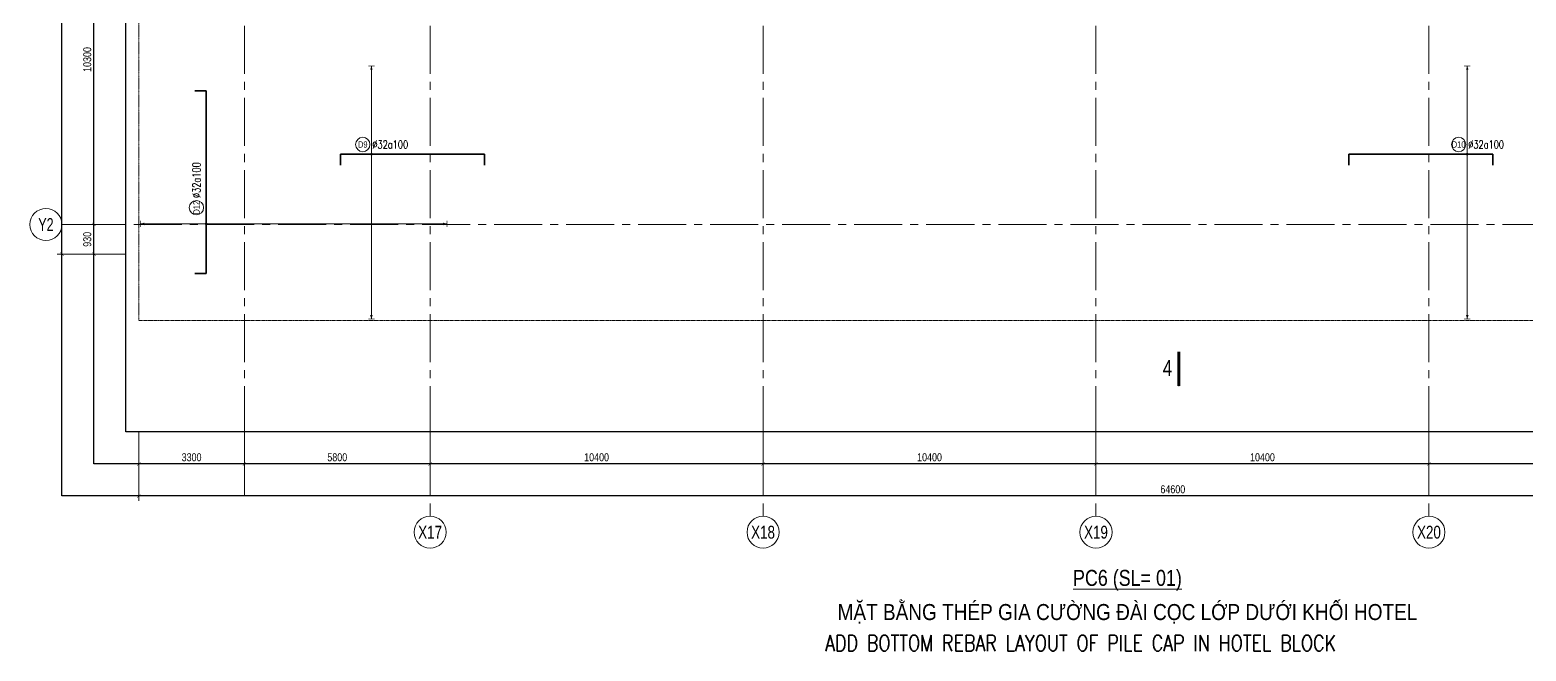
# Model space of a CAD drawing. Header units: millimetres. Extents: x -134772 to 596971, y -129535 to 35703.
# Drawn here: x 337555 to 384290, y -40947 to -21552 of the extents above; entities that cross this region are included whole.
import ezdxf
from ezdxf.enums import TextEntityAlignment as Align

# ---------------------------------------------------------------- set-up
doc = ezdxf.new("R2010")
doc.units = ezdxf.units.MM
doc.header["$MEASUREMENT"] = 0
for name, pattern in [('DASHED2', [0.375, 0.25, -0.125]), ('HIDDEN', [0.375, 0.25, -0.125]), ('POD_Grid$0$CENTER2', [1.125, 0.75, -0.125, 0.125, -0.125])]:
    doc.linetypes.add(name, pattern=pattern)
doc.layers.get('Defpoints').update_dxf_attribs({"color": 252})
for name, color, linetype, lineweight in [('NDC_S_ANNO', 7, 'Continuous', 20), ('NDC_S_CONTINUOUS', 3, 'Continuous', 20), ('NDC_S_DIM', 1, 'Continuous', 9), ('NDC_S_ENG TITLE', 3, 'Continuous', 20), ('NDC_S_REBAR', 4, 'Continuous', 35), ('NDC_S_TEXT SYMBOL', 7, 'Continuous', 20), ('NDC_S_VN TEXT', 7, 'Continuous', 9), ('POD_Grid$0$NDC_S_AXIS', 5, 'POD_Grid$0$CENTER2', 13), ('POD_Grid$0$NDC_S_SYMBOL', 1, 'Continuous', 15), ('POD_Grid$0$NDC_S_TEXT SYMBOL', 7, 'Continuous', 20)]:
    doc.layers.add(name, color=color, linetype=linetype, lineweight=lineweight)
doc.styles.add('ARIAL', font='arial.ttf', dxfattribs={"width": 0.8})
doc.styles.add('NDC_ANNO', font='', dxfattribs={"width": 0.8})
doc.styles.add('NDC_ARIAL', font='arial.ttf', dxfattribs={"width": 0.8})
doc.styles.add('NDC_EN TXT', font='romans.shx', dxfattribs={"width": 0.8})
doc.styles.add('NDC_ROMANS', font='romans.shx', dxfattribs={"width": 0.8})
doc.styles.add('POD_Grid$0$NDC_ANNO', font='', dxfattribs={"width": 0.8})
doc.styles.get('NDC_ANNO').set_extended_font_data('Dotum')
doc.styles.get('POD_Grid$0$NDC_ANNO').set_extended_font_data('Dotum')
doc.dimstyles.new('NDC_1-100', dxfattribs={"dimscale": 100, "dimtxt": 2.5, "dimasz": 1, "dimexe": 1.5, "dimexo": 0, "dimgap": 0.8, "dimtad": 1, "dimdec": 0, "dimdsep": 46, "dimtxsty": 'NDC_ARIAL', "dimblk": 'DIMMARK', "dimcen": 49999.938995, "dimdle": 1.5, "dimclrd": 1, "dimclre": 1, "dimclrt": 3, "dimadec": 0, "dimazin": 0, "dimtfac": 1, "dimtdec": 0, "dimtix": 1, "dimtmove": 2, "dimatfit": 3, "dimfxl": 1, "dimarcsym": 0})

# ---------------------------------------------------------------- blocks, each defined once
blk = doc.blocks.new('kata_block_TD')
at = {"color": 6, "linetype": 'ByBlock', "lineweight": -2, "style": 'ARIAL', "width": 0.8}
blk.add_attdef('SECTDET2', text='', height=5, dxfattribs=at).set_placement((0, 7.97), align=Align.CENTER)
at = {"color": 0, "linetype": 'ByBlock', "lineweight": -2, "style": 'ARIAL', "width": 0.8}
blk.add_attdef('SECTDET1', text='', height=5, dxfattribs=at).set_placement((0, 1.47), align=Align.CENTER)
at = {"color": 3, "lineweight": 25, "style": 'ARIAL', "width": 0.8}
blk.add_attdef('SSCALE', text='', height=2.5, dxfattribs=at).set_placement((0, -4), align=Align.CENTER)
blk = doc.blocks.new('*U51')
at = {"layer": 'POD_Grid$0$NDC_S_SYMBOL'}
blk.add_line((0, 5), (0, 9), dxfattribs=at)
blk.add_circle((0, 0), 5, dxfattribs=at)
at = {"layer": 'POD_Grid$0$NDC_S_TEXT SYMBOL', "color": 7, "style": 'POD_Grid$0$NDC_ANNO', "width": 0.8}
blk.add_attdef('GRID', text='', height=4, dxfattribs=at).set_placement((0, 0), align=Align.MIDDLE)
blk = doc.blocks.new('*U52')
at = {"layer": 'POD_Grid$0$NDC_S_SYMBOL'}
blk.add_line((5, 0), (9, 0), dxfattribs=at)
blk.add_circle((0, 0), 5, dxfattribs=at)
at = {"layer": 'POD_Grid$0$NDC_S_TEXT SYMBOL', "color": 7, "style": 'POD_Grid$0$NDC_ANNO', "width": 0.8}
blk.add_attdef('GRID', text='', height=4, rotation=270, dxfattribs=at).set_placement((0, 0), align=Align.MIDDLE)
blk = doc.blocks.new('DIMMARK')
at = {"layer": 'NDC_S_DIM', "color": 1}
blk.add_line((-1.5, 0), (1, 0), dxfattribs=at)
at = {"layer": 'NDC_S_DIM', "color": 2, "const_width": 0.15}
blk.add_lwpolyline([(-0.5, -0.5), (0.5, 0.5)], dxfattribs=at)
blk = doc.blocks.new('*D549')
at = {"layer": 'Defpoints', "color": 0, "transparency": 16777216}
for p in [(0, -5549), (3300, -5549), (3300, -6549)]:
    blk.add_point(p, dxfattribs=at)
at = {"layer": 'NDC_S_DIM', "color": 1, "lineweight": -2, "transparency": 16777216}
for p, q in [((0, -5549), (0, -6699)), ((3300, -5549), (3300, -6699)), ((100, -6549), (3200, -6549))]:
    blk.add_line(p, q, dxfattribs=at)
at = {"layer": 'NDC_S_DIM', "color": 1, "lineweight": -2, "transparency": 16777216, "xscale": 100, "yscale": 100, "zscale": 100, "rotation": 180}
blk.add_blockref('DIMMARK', (0, -6549), dxfattribs=at)
at = {"layer": 'NDC_S_DIM', "color": 1, "lineweight": -2, "transparency": 16777216, "xscale": 100, "yscale": 100, "zscale": 100}
blk.add_blockref('DIMMARK', (3300, -6549), dxfattribs=at)
at = {"layer": 'NDC_S_DIM', "color": 3, "transparency": 16777216, "insert": (1650, -6341), "char_height": 250, "attachment_point": 5, "style": 'NDC_ARIAL'}
blk.add_mtext('3300', dxfattribs=at)
blk = doc.blocks.new('*D550')
at = {"layer": 'Defpoints', "color": 0, "transparency": 16777216}
for p in [(3300, -5549), (9100, -5549), (9100, -6549)]:
    blk.add_point(p, dxfattribs=at)
at = {"layer": 'NDC_S_DIM', "color": 1, "lineweight": -2, "transparency": 16777216}
for p, q in [((3300, -5549), (3300, -6699)), ((9100, -5549), (9100, -6699)), ((3400, -6549), (9000, -6549))]:
    blk.add_line(p, q, dxfattribs=at)
at = {"layer": 'NDC_S_DIM', "color": 1, "lineweight": -2, "transparency": 16777216, "xscale": 100, "yscale": 100, "zscale": 100, "rotation": 180}
blk.add_blockref('DIMMARK', (3300, -6549), dxfattribs=at)
at = {"layer": 'NDC_S_DIM', "color": 1, "lineweight": -2, "transparency": 16777216, "xscale": 100, "yscale": 100, "zscale": 100}
blk.add_blockref('DIMMARK', (9100, -6549), dxfattribs=at)
at = {"layer": 'NDC_S_DIM', "color": 3, "transparency": 16777216, "insert": (6200, -6341), "char_height": 250, "attachment_point": 5, "style": 'NDC_ARIAL'}
blk.add_mtext('5800', dxfattribs=at)
blk = doc.blocks.new('*D551')
at = {"layer": 'Defpoints', "color": 0, "transparency": 16777216}
for p in [(9100, -5549), (19500, -5549), (19500, -6549)]:
    blk.add_point(p, dxfattribs=at)
at = {"layer": 'NDC_S_DIM', "color": 1, "lineweight": -2, "transparency": 16777216}
for p, q in [((9100, -5549), (9100, -6699)), ((19500, -5549), (19500, -6699)), ((9200, -6549), (19400, -6549))]:
    blk.add_line(p, q, dxfattribs=at)
at = {"layer": 'NDC_S_DIM', "color": 1, "lineweight": -2, "transparency": 16777216, "xscale": 100, "yscale": 100, "zscale": 100, "rotation": 180}
blk.add_blockref('DIMMARK', (9100, -6549), dxfattribs=at)
at = {"layer": 'NDC_S_DIM', "color": 1, "lineweight": -2, "transparency": 16777216, "xscale": 100, "yscale": 100, "zscale": 100}
blk.add_blockref('DIMMARK', (19500, -6549), dxfattribs=at)
at = {"layer": 'NDC_S_DIM', "color": 3, "transparency": 16777216, "insert": (14300, -6341), "char_height": 250, "attachment_point": 5, "style": 'NDC_ARIAL'}
blk.add_mtext('10400', dxfattribs=at)
blk = doc.blocks.new('*D552')
at = {"layer": 'Defpoints', "color": 0, "transparency": 16777216}
for p in [(19500, -5549), (29900, -5549), (29900, -6549)]:
    blk.add_point(p, dxfattribs=at)
at = {"layer": 'NDC_S_DIM', "color": 1, "lineweight": -2, "transparency": 16777216}
for p, q in [((19500, -5549), (19500, -6699)), ((29900, -5549), (29900, -6699)), ((19600, -6549), (29800, -6549))]:
    blk.add_line(p, q, dxfattribs=at)
at = {"layer": 'NDC_S_DIM', "color": 1, "lineweight": -2, "transparency": 16777216, "xscale": 100, "yscale": 100, "zscale": 100, "rotation": 180}
blk.add_blockref('DIMMARK', (19500, -6549), dxfattribs=at)
at = {"layer": 'NDC_S_DIM', "color": 1, "lineweight": -2, "transparency": 16777216, "xscale": 100, "yscale": 100, "zscale": 100}
blk.add_blockref('DIMMARK', (29900, -6549), dxfattribs=at)
at = {"layer": 'NDC_S_DIM', "color": 3, "transparency": 16777216, "insert": (24700, -6341), "char_height": 250, "attachment_point": 5, "style": 'NDC_ARIAL'}
blk.add_mtext('10400', dxfattribs=at)
blk = doc.blocks.new('*D553')
at = {"layer": 'Defpoints', "color": 0, "transparency": 16777216}
for p in [(29900, -5549), (40300, -5549), (40300, -6549)]:
    blk.add_point(p, dxfattribs=at)
at = {"layer": 'NDC_S_DIM', "color": 1, "lineweight": -2, "transparency": 16777216}
for p, q in [((29900, -5549), (29900, -6699)), ((40300, -5549), (40300, -6699)), ((30000, -6549), (40200, -6549))]:
    blk.add_line(p, q, dxfattribs=at)
at = {"layer": 'NDC_S_DIM', "color": 1, "lineweight": -2, "transparency": 16777216, "xscale": 100, "yscale": 100, "zscale": 100, "rotation": 180}
blk.add_blockref('DIMMARK', (29900, -6549), dxfattribs=at)
at = {"layer": 'NDC_S_DIM', "color": 1, "lineweight": -2, "transparency": 16777216, "xscale": 100, "yscale": 100, "zscale": 100}
blk.add_blockref('DIMMARK', (40300, -6549), dxfattribs=at)
at = {"layer": 'NDC_S_DIM', "color": 3, "transparency": 16777216, "insert": (35100, -6341), "char_height": 250, "attachment_point": 5, "style": 'NDC_ARIAL'}
blk.add_mtext('10400', dxfattribs=at)
blk = doc.blocks.new('*D554')
at = {"layer": 'Defpoints', "color": 0, "transparency": 16777216}
for p in [(40300, -5549), (50700, -5549), (50700, -6549)]:
    blk.add_point(p, dxfattribs=at)
at = {"layer": 'NDC_S_DIM', "color": 1, "lineweight": -2, "transparency": 16777216}
for p, q in [((40300, -5549), (40300, -6699)), ((50700, -5549), (50700, -6699)), ((40400, -6549), (50600, -6549))]:
    blk.add_line(p, q, dxfattribs=at)
at = {"layer": 'NDC_S_DIM', "color": 1, "lineweight": -2, "transparency": 16777216, "xscale": 100, "yscale": 100, "zscale": 100, "rotation": 180}
blk.add_blockref('DIMMARK', (40300, -6549), dxfattribs=at)
at = {"layer": 'NDC_S_DIM', "color": 1, "lineweight": -2, "transparency": 16777216, "xscale": 100, "yscale": 100, "zscale": 100}
blk.add_blockref('DIMMARK', (50700, -6549), dxfattribs=at)
at = {"layer": 'NDC_S_DIM', "color": 3, "transparency": 16777216, "insert": (45500, -6341), "char_height": 250, "attachment_point": 5, "style": 'NDC_ARIAL'}
blk.add_mtext('10400', dxfattribs=at)
blk = doc.blocks.new('*D557')
at = {"layer": 'Defpoints', "color": 0, "transparency": 16777216}
for p in [(0, -5549), (64600, -5549), (64600, -7549)]:
    blk.add_point(p, dxfattribs=at)
at = {"layer": 'NDC_S_DIM', "color": 1, "lineweight": -2, "transparency": 16777216}
for p, q in [((0, -5549), (0, -7699)), ((64600, -5549), (64600, -7699)), ((100, -7549), (64500, -7549))]:
    blk.add_line(p, q, dxfattribs=at)
at = {"layer": 'NDC_S_DIM', "color": 1, "lineweight": -2, "transparency": 16777216, "xscale": 100, "yscale": 100, "zscale": 100, "rotation": 180}
blk.add_blockref('DIMMARK', (0, -7549), dxfattribs=at)
at = {"layer": 'NDC_S_DIM', "color": 1, "lineweight": -2, "transparency": 16777216, "xscale": 100, "yscale": 100, "zscale": 100}
blk.add_blockref('DIMMARK', (64600, -7549), dxfattribs=at)
at = {"layer": 'NDC_S_DIM', "color": 3, "transparency": 16777216, "insert": (32300, -7341), "char_height": 250, "attachment_point": 5, "style": 'NDC_ARIAL'}
blk.add_mtext('64600', dxfattribs=at)
blk = doc.blocks.new('*D568')
at = {"layer": 'Defpoints', "color": 0, "transparency": 16777216}
for p in [(-1400, 930), (-400, 930), (-400, 0)]:
    blk.add_point(p, dxfattribs=at)
at = {"layer": 'NDC_S_DIM', "color": 1, "lineweight": -2, "transparency": 16777216}
for p, q in [((-400, 930), (-1550, 930)), ((-1400, 100), (-1400, 830)), ((-400, 0), (-1550, 0))]:
    blk.add_line(p, q, dxfattribs=at)
at = {"layer": 'NDC_S_DIM', "color": 1, "lineweight": -2, "transparency": 16777216, "xscale": 100, "yscale": 100, "zscale": 100}
for p, rotation in [((-1400, 930), 90), ((-1400, 0), 270)]:
    blk.add_blockref('DIMMARK', p, dxfattribs=dict(at, rotation=rotation))
at = {"layer": 'NDC_S_DIM', "color": 3, "transparency": 16777216, "insert": (-1608, 465), "char_height": 250, "attachment_point": 5, "rotation": 90, "style": 'NDC_ARIAL'}
blk.add_mtext('930', dxfattribs=at)
blk = doc.blocks.new('*D569')
at = {"layer": 'Defpoints', "color": 0, "transparency": 16777216}
for p in [(-1400, 11230), (-400, 11230), (-400, 930)]:
    blk.add_point(p, dxfattribs=at)
at = {"layer": 'NDC_S_DIM', "color": 1, "lineweight": -2, "transparency": 16777216}
for p, q in [((-400, 11230), (-1550, 11230)), ((-1400, 1030), (-1400, 11130)), ((-400, 930), (-1550, 930))]:
    blk.add_line(p, q, dxfattribs=at)
at = {"layer": 'NDC_S_DIM', "color": 1, "lineweight": -2, "transparency": 16777216, "xscale": 100, "yscale": 100, "zscale": 100}
for p, rotation in [((-1400, 11230), 90), ((-1400, 930), 270)]:
    blk.add_blockref('DIMMARK', p, dxfattribs=dict(at, rotation=rotation))
at = {"layer": 'NDC_S_DIM', "color": 3, "transparency": 16777216, "insert": (-1608, 6080), "char_height": 250, "attachment_point": 5, "rotation": 90, "style": 'NDC_ARIAL'}
blk.add_mtext('10300', dxfattribs=at)
blk = doc.blocks.new('*D574')
at = {"layer": 'Defpoints', "color": 0, "transparency": 16777216}
for p in [(-2400, 35030), (-400, 35030), (-400, 0)]:
    blk.add_point(p, dxfattribs=at)
at = {"layer": 'NDC_S_DIM', "color": 1, "lineweight": -2, "transparency": 16777216}
for p, q in [((-400, 35030), (-2550, 35030)), ((-2400, 100), (-2400, 34930)), ((-400, 0), (-2550, 0))]:
    blk.add_line(p, q, dxfattribs=at)
at = {"layer": 'NDC_S_DIM', "color": 1, "lineweight": -2, "transparency": 16777216, "xscale": 100, "yscale": 100, "zscale": 100}
for p, rotation in [((-2400, 35030), 90), ((-2400, 0), 270)]:
    blk.add_blockref('DIMMARK', p, dxfattribs=dict(at, rotation=rotation))
at = {"layer": 'NDC_S_DIM', "color": 3, "transparency": 16777216, "insert": (-2608, 17515), "char_height": 250, "attachment_point": 5, "rotation": 90, "style": 'NDC_ARIAL'}
blk.add_mtext('35030', dxfattribs=at)
blk = doc.blocks.new('*U274')
at = {"layer": 'NDC_S_ANNO', "linetype": 'ByBlock', "lineweight": -2}
blk.add_line((0, 4.36), (0, -1), dxfattribs=at)
at = {"layer": 'NDC_S_ANNO', "ltscale": 0.005, "const_width": 0.5}
blk.add_lwpolyline([(0, -1), (0, 4.36)], dxfattribs=at)
at = {"layer": 'NDC_S_TEXT SYMBOL', "linetype": 'ByBlock', "lineweight": -2, "style": 'NDC_ANNO', "width": 0.8}
blk.add_attdef('DETAIL', text='', height=2.5, dxfattribs=at).set_placement((-1.05, 1.82), align=Align.MIDDLE_RIGHT)
blk = doc.blocks.new('*U1335')
h = blk.add_hatch(color=6)
edge = h.paths.add_edge_path()
edge.add_arc((-2.99, 0), 0.3, 0, 360)
at = {"ltscale": 500}
for p, q in [((0, 0), (-12.66, 0)), ((-12.66, 0), (-12.66, -3.5)), ((0, 0), (32.34, 0)), ((32.34, 0), (32.34, -3.5))]:
    blk.add_line(p, q, dxfattribs=at)
at = {"layer": 'NDC_S_DIM', "color": 8}
for q in [(-2.99, 27.54), (-2.99, -51.46)]:
    blk.add_line((-2.99, 0), q, dxfattribs=at)
for points in [[(-3.99, 27.54, 0.2, 0.2, 0), (-1.99, 27.54, 0, 0, 0)], [(-3.99, -51.46, 0.2, 0.2, 0), (-1.99, -51.46, 0, 0, 0)]]:
    blk.add_lwpolyline(points, format="xyseb", dxfattribs=at)
at = {"layer": 'NDC_S_DIM'}
blk.add_circle((-5.68, 3), 2.25, dxfattribs=at)
at = {"layer": 'NDC_S_DIM', "color": 6}
blk.add_circle((-2.99, 0), 0.3, dxfattribs=at)
at = {"layer": 'NDC_S_DIM', "color": 8}
for points in [[(-3.39, 26.34), (-2.99, 27.54), (-2.59, 26.34)], [(-3.39, -50.26), (-2.99, -51.46), (-2.59, -50.26)]]:
    blk.add_solid(points, dxfattribs=at)
at = {"layer": 'NDC_S_VN TEXT', "style": 'ARIAL', "width": 0.8}
blk.add_attdef('KHT', text='', height=2, dxfattribs=at).set_placement((-5.68, 3), align=Align.MIDDLE_CENTER)
at = {"layer": 'NDC_S_VN TEXT', "color": 3, "style": 'NDC_EN TXT', "width": 0.75}
blk.add_attdef('DKT', (-2.68, 1.75), '', height=2.5, dxfattribs=at)
blk = doc.blocks.new('*U1336')
h = blk.add_hatch(color=6)
edge = h.paths.add_edge_path()
edge.add_arc((-2.99, 0), 0.3, 0, 360)
at = {"ltscale": 500}
for p, q in [((0, 0), (-39.96, 0)), ((-39.96, 0), (-39.96, -3.5)), ((0, 0), (5.04, 0)), ((5.04, 0), (5.04, -3.5))]:
    blk.add_line(p, q, dxfattribs=at)
at = {"layer": 'NDC_S_DIM', "color": 8}
for q in [(-2.99, 27.54), (-2.99, -51.46)]:
    blk.add_line((-2.99, 0), q, dxfattribs=at)
for points in [[(-3.99, 27.54, 0.2, 0.2, 0), (-1.99, 27.54, 0, 0, 0)], [(-3.99, -51.46, 0.2, 0.2, 0), (-1.99, -51.46, 0, 0, 0)]]:
    blk.add_lwpolyline(points, format="xyseb", dxfattribs=at)
at = {"layer": 'NDC_S_DIM'}
blk.add_circle((-5.68, 3), 2.25, dxfattribs=at)
at = {"layer": 'NDC_S_DIM', "color": 6}
blk.add_circle((-2.99, 0), 0.3, dxfattribs=at)
at = {"layer": 'NDC_S_DIM', "color": 8}
for points in [[(-3.39, 26.34), (-2.99, 27.54), (-2.59, 26.34)], [(-3.39, -50.26), (-2.99, -51.46), (-2.59, -50.26)]]:
    blk.add_solid(points, dxfattribs=at)
at = {"layer": 'NDC_S_VN TEXT', "style": 'ARIAL', "width": 0.8}
blk.add_attdef('KHT', text='', height=2, dxfattribs=at).set_placement((-5.68, 3), align=Align.MIDDLE_CENTER)
at = {"layer": 'NDC_S_VN TEXT', "color": 3, "style": 'NDC_EN TXT', "width": 0.75}
blk.add_attdef('DKT', (-2.68, 1.75), '', height=2.5, dxfattribs=at)
blk = doc.blocks.new('*U1358')
h = blk.add_hatch(color=6)
edge = h.paths.add_edge_path()
edge.add_arc((-2.99, 0), 0.3, 0, 360)
at = {"ltscale": 500}
for p, q in [((-18.45, 0), (-18.45, 3.5)), ((0, 0), (-18.45, 0)), ((0, 0), (38.54, 0)), ((38.54, 0), (38.54, 3.5))]:
    blk.add_line(p, q, dxfattribs=at)
at = {"layer": 'NDC_S_DIM', "color": 8}
for q in [(-2.99, 20.52), (-2.99, -75.23)]:
    blk.add_line((-2.99, 0), q, dxfattribs=at)
for points in [[(-3.99, 20.52, 0.2, 0.2, 0), (-1.99, 20.52, 0, 0, 0)], [(-3.99, -75.23, 0.2, 0.2, 0), (-1.99, -75.23, 0, 0, 0)]]:
    blk.add_lwpolyline(points, format="xyseb", dxfattribs=at)
at = {"layer": 'NDC_S_DIM'}
blk.add_circle((2.1, 3), 2.25, dxfattribs=at)
at = {"layer": 'NDC_S_DIM', "color": 6}
blk.add_circle((-2.99, 0), 0.3, dxfattribs=at)
at = {"layer": 'NDC_S_DIM', "color": 8}
for points in [[(-3.39, 19.32), (-2.99, 20.52), (-2.59, 19.32)], [(-3.39, -74.03), (-2.99, -75.23), (-2.59, -74.03)]]:
    blk.add_solid(points, dxfattribs=at)
at = {"layer": 'NDC_S_VN TEXT', "style": 'ARIAL', "width": 0.8}
blk.add_attdef('KHT', text='', height=2, dxfattribs=at).set_placement((2.1, 3), align=Align.MIDDLE_CENTER)
at = {"layer": 'NDC_S_VN TEXT', "color": 3, "style": 'NDC_EN TXT', "width": 0.75}
blk.add_attdef('DKT', (5.1, 1.75), '', height=2.5, dxfattribs=at)
blk = doc.blocks.new('luoi truc hotel')
at = {"layer": 'Defpoints'}
for points in [[(-2400, 38629.6), (67000, 38629.6), (67000, -7549.1), (-2400, -7549.1)], [(-1400, 37629.6), (66000, 37629.6), (66000, -6549.1), (-1400, -6549.1)], [(-400, 36629.6), (65000, 36629.6), (65000, -5549.1), (-400, -5549.1)]]:
    blk.add_lwpolyline(points, close=True, dxfattribs=at)
at = {"layer": 'POD_Grid$0$NDC_S_AXIS', "ltscale": 2000}
for points in [[(3300, 38629.6), (3300, -7549.1)], [(9100, 38629.6), (9100, -7549.1)], [(19500, 38629.6), (19500, -7549.1)], [(29900, 38629.6), (29900, -7549.1)], [(40300, 38629.6), (40300, -7549.1)], [(-2400, 930), (67000, 930)]]:
    blk.add_lwpolyline(points, dxfattribs=at)
at = {"layer": 'POD_Grid$0$NDC_S_AXIS'}
ref = blk.add_blockref('*U52', (-2900, 930), dxfattribs=dict(at, xscale=100, yscale=100, zscale=100))
ref.add_attrib('GRID', 'Y2', dxfattribs={"layer": 'POD_Grid$0$NDC_S_TEXT SYMBOL', "color": 7, "height": 400, "style": 'POD_Grid$0$NDC_ANNO', "width": 0.75}).set_placement((-2900, 930), align=Align.MIDDLE)
at = {"layer": 'POD_Grid$0$NDC_S_AXIS', "xscale": 100, "yscale": 100, "zscale": 100}
for p, values in [((9100, -8679.1), {'GRID': 'X17'}), ((19500, -8679.1), {'GRID': 'X18'}), ((29900, -8679.1), {'GRID': 'X19'}), ((40300, -8679.1), {'GRID': 'X20'})]:
    blk.add_blockref('*U51', p, dxfattribs=at).add_auto_attribs(values)
at = {"layer": 'NDC_S_DIM'}
for base, p1, p2, picture, middle in [((-2400, 35030.4919), (-400, 0), (-400, 35030.4919), '*D574', (-2607.7285, 17515.246)), ((-1400, 11230), (-400, 930), (-400, 11230), '*D569', (-1607.7, 6080)), ((-1400, 930), (-400, 0), (-400, 930), '*D568', (-1607.7, 465))]:
    dim = blk.add_linear_dim(base=base, p1=p1, p2=p2, angle=90, dimstyle='NDC_1-100', dxfattribs=at)
    dim.commit()
    dim.dimension.update_dxf_attribs({"geometry": picture, "text_midpoint": middle})
for base, p1, p2, picture, middle in [((3300, -6549.1), (0, -5549.1), (3300, -5549.1), '*D549', (1650, -6341.4)), ((64600, -7549.1), (0, -5549.1), (64600, -5549.1), '*D557', (32300, -7341.5)), ((9100, -6549.1), (3300, -5549.1), (9100, -5549.1), '*D550', (6200, -6341.5)), ((19500, -6549.1), (9100, -5549.1), (19500, -5549.1), '*D551', (14300, -6341.5)), ((29900, -6549.1), (19500, -5549.1), (29900, -5549.1), '*D552', (24700, -6341.5)), ((40300, -6549.1), (29900, -5549.1), (40300, -5549.1), '*D553', (35100, -6341.5)), ((50700, -6549.1), (40300, -5549.1), (50700, -5549.1), '*D554', (45500, -6341.5))]:
    dim = blk.add_linear_dim(base=base, p1=p1, p2=p2, dimstyle='NDC_1-100', dxfattribs=at)
    dim.commit()
    dim.dimension.update_dxf_attribs({"geometry": picture, "text_midpoint": middle})

msp = doc.modelspace()

# ---------------------------------------------------------------- linework, layer by layer
at = {"layer": 'NDC_S_CONTINUOUS', "linetype": 'HIDDEN'}
msp.add_lwpolyline([(393655.4, 4774.2), (389655.4, 4774.2), (389655.4, 4774.2), (388530.4, 4774.2), (388530.4, 5586.5), (388030.4, 5586.5), (388030.4, 4774.2), (367305.4, 4774.2), (367305.4, 5574.4), (360405.4, 5574.4), (360405.4, 4774.2), (340955.4, 4774.2), (340955.4, -30626.1), (405305.4, -30626.1), (405305.4, 4774.2), (393655.4, 4774.2), (393655.4, 4774.2)], dxfattribs=at)

# ---------------------------------------------------------------- block references
at = {"layer": 'NDC_S_DIM'}
msp.add_blockref('luoi truc hotel', (340955.4, -28555.6), dxfattribs=at)
at = {"layer": 'NDC_S_REBAR', "linetype": 'DASHED2', "xscale": 100, "yscale": 100, "zscale": 100}
for name, p, values in [('*U1335', (348521, -25429.6), {'KHT': 'D9', 'DKT': '%%c32a100'}), ('*U1336', (382751.2, -25429.6), {'KHT': 'D10', 'DKT': '%%c32a100'})]:
    msp.add_blockref(name, p, dxfattribs=at).add_auto_attribs(values)
at = {"layer": 'NDC_S_REBAR', "linetype": 'DASHED2', "xscale": 100, "yscale": 100, "zscale": 100, "rotation": 90}
msp.add_blockref('*U1358', (343056.9, -27311.1), dxfattribs=at).add_auto_attribs({'KHT': 'D12', 'DKT': '%%c32a100'})
at = {"layer": 'NDC_S_VN TEXT', "xscale": 200, "yscale": 200, "zscale": 200}
msp.add_blockref('*U274', (373442.2, -32474.2), dxfattribs=at).add_auto_attribs({'DETAIL': '4'})
at = {"layer": 'NDC_S_VN TEXT', "ltscale": 0.005}
ref = msp.add_blockref('kata_block_TD', (371837.5, -39058.8), dxfattribs=dict(at, xscale=100, yscale=100, zscale=100))
ref.add_attrib('SECTDET1', '%%uPC6 (SL= 01)', dxfattribs={"layer": '0', "color": 0, "linetype": 'ByBlock', "lineweight": -2, "height": 500, "style": 'ARIAL', "width": 0.8}).set_placement((371837.5, -38911.7), align=Align.CENTER)

# ---------------------------------------------------------------- texts
at = {"layer": 'NDC_S_ENG TITLE', "style": 'NDC_ROMANS', "width": 0.8}
msp.add_text(' ADD BOTTOM REBAR LAYOUT OF PILE CAP IN HOTEL BLOCK', height=500, dxfattribs=at).set_placement((362121.7, -40696.6), align=Align.MIDDLE_LEFT)
at = {"layer": 'NDC_S_VN TEXT', "style": 'NDC_ARIAL', "width": 0.85}
msp.add_text('MẶT BẰNG THÉP GIA CƯỜNG ĐÀI CỌC LỚP DƯỚI KHỐI HOTEL', height=500, dxfattribs=at).set_placement((371838.2, -39728.2), align=Align.MIDDLE_CENTER)

doc.saveas('drawing.dxf')
